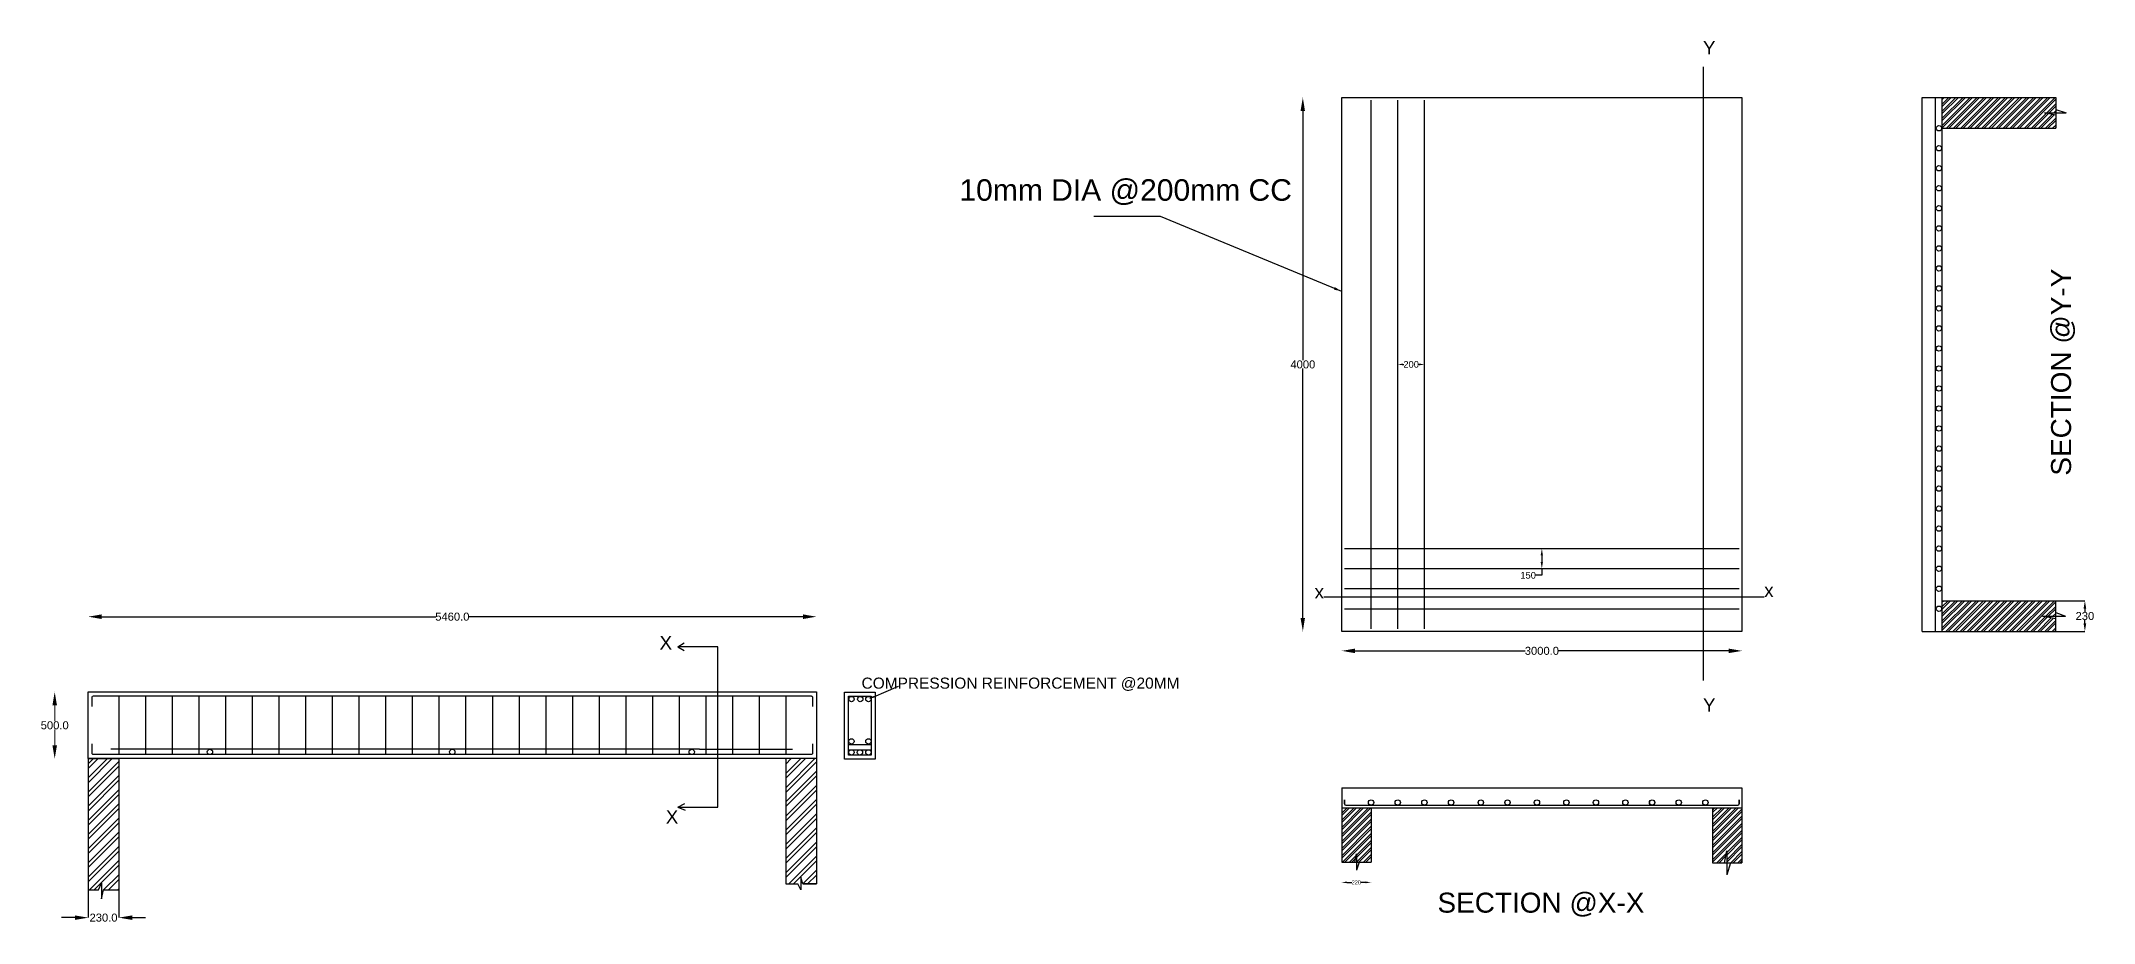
# Model space of a CAD drawing. Header units: millimetres. Extents: x 40145 to 205557, y -151835 to 42548.
# Drawn here: x 130181 to 145571, y 27564 to 34171 of the extents above; entities that cross this region are included whole.
import ezdxf
from ezdxf import colors
from ezdxf.entities.mleader import LeaderData, LeaderLine
from ezdxf.math import Vec2, Vec3

# ---------------------------------------------------------------- set-up
doc = ezdxf.new("R2010")
doc.units = ezdxf.units.MM
doc.styles.get("Standard").update_dxf_attribs({"font": 'arial.ttf'})
doc.dimstyles.get("Standard").update_dxf_attribs({"dimtxt": 0.18, "dimasz": 0.18, "dimexe": 0.18, "dimexo": 0.0625, "dimgap": 0.09, "dimtad": 0, "dimtih": 1, "dimtoh": 1, "dimdec": 4, "dimzin": 0, "dimdsep": 46, "dimtxsty": 'Standard', "dimcen": 0.09, "dimadec": 0, "dimazin": 0, "dimtfac": 1, "dimtdec": 4, "dimtofl": 0, "dimtmove": 0, "dimatfit": 3, "dimfxl": 1, "dimtolj": 1, "dimtzin": 0, "dimarcsym": 0})

# ---------------------------------------------------------------- blocks, each defined once
blk = doc.blocks.new('*D36')
at = {"color": 0, "lineweight": -2, "transparency": 16777216}
for p, q in [((139932, 29602), (139932, 29602)), ((140032, 29602), (141307, 29602)), ((142832, 29602), (141556, 29602)), ((142932, 29602), (142932, 29602))]:
    blk.add_line(p, q, dxfattribs=at)
at = {"color": 0, "transparency": 16777216}
for points in [[(140032, 29619), (140032, 29585), (139932, 29602)], [(142832, 29619), (142832, 29585), (142932, 29602)]]:
    blk.add_solid(points, dxfattribs=at)
at = {"layer": 'Defpoints', "color": 0, "transparency": 16777216}
for p in [(139932, 29602), (142932, 29602), (142932, 29602)]:
    blk.add_point(p, dxfattribs=at)
at = {"color": 0, "transparency": 16777216, "insert": (141432, 29602), "char_height": 60, "attachment_point": 5}
blk.add_mtext('\\A1;3000.0', dxfattribs=at)
blk = doc.blocks.new('*D37')
at = {"color": 0, "lineweight": -2, "transparency": 16777216}
for p, q in [((139640, 33748), (139640, 33748)), ((139640, 29748), (139640, 29748))]:
    blk.add_line(p, q, dxfattribs=at)
at = {"color": 0, "lineweight": -3, "transparency": 16777216}
for p, q in [((139640, 33648), (139640, 31779)), ((139640, 29848), (139640, 31717))]:
    blk.add_line(p, q, dxfattribs=at)
at = {"color": 0, "transparency": 16777216}
for points in [[(139623, 33648), (139656, 33648), (139640, 33748)], [(139623, 29848), (139656, 29848), (139640, 29748)]]:
    blk.add_solid(points, dxfattribs=at)
at = {"layer": 'Defpoints', "color": 0, "transparency": 16777216}
for p in [(139640, 33748), (139640, 29748), (139640, 29748)]:
    blk.add_point(p, dxfattribs=at)
at = {"color": 0, "transparency": 16777216, "insert": (139640, 31748), "char_height": 60, "attachment_point": 5}
blk.add_mtext('\\A1;4000', dxfattribs=at)
blk = doc.blocks.new('*D38')
at = {"color": 0, "lineweight": -2, "transparency": 16777216}
for p, q in [((130634, 29858), (133139, 29858)), ((135894, 29858), (133388, 29858))]:
    blk.add_line(p, q, dxfattribs=at)
at = {"color": 0, "transparency": 16777216}
for points in [[(130634, 29875), (130634, 29841), (130534, 29858)], [(135894, 29875), (135894, 29841), (135994, 29858)]]:
    blk.add_solid(points, dxfattribs=at)
at = {"layer": 'Defpoints', "color": 0, "transparency": 16777216}
for p in [(130534, 29858), (135994, 29858), (135994, 29858)]:
    blk.add_point(p, dxfattribs=at)
at = {"color": 0, "transparency": 16777216, "insert": (133264, 29858), "char_height": 60, "attachment_point": 5}
blk.add_mtext('\\A1;5460.0', dxfattribs=at)
blk = doc.blocks.new('*D39')
at = {"color": 0, "lineweight": -2, "transparency": 16777216}
for p, q in [((130283, 29294), (130283, 29294)), ((130283, 28794), (130283, 28794))]:
    blk.add_line(p, q, dxfattribs=at)
at = {"color": 0, "lineweight": 15, "transparency": 16777216}
for p, q in [((130283, 29194), (130283, 29075)), ((130283, 28894), (130283, 29014))]:
    blk.add_line(p, q, dxfattribs=at)
at = {"color": 0, "transparency": 16777216}
for points in [[(130266, 29194), (130300, 29194), (130283, 29294)], [(130266, 28894), (130300, 28894), (130283, 28794)]]:
    blk.add_solid(points, dxfattribs=at)
at = {"layer": 'Defpoints', "color": 0, "transparency": 16777216}
for p in [(130283, 29294), (130283, 28794), (130283, 28794)]:
    blk.add_point(p, dxfattribs=at)
at = {"color": 0, "transparency": 16777216, "insert": (130283, 29044), "char_height": 60, "attachment_point": 5}
blk.add_mtext('\\A1;500.0', dxfattribs=at)
blk = doc.blocks.new('*D41')
at = {"color": 0, "lineweight": -2, "transparency": 16777216}
for p, q in [((130534, 27811), (130534, 27603)), ((130764, 27811), (130764, 27603)), ((130434, 27603), (130334, 27603)), ((130864, 27603), (130964, 27603))]:
    blk.add_line(p, q, dxfattribs=at)
at = {"color": 0, "transparency": 16777216}
for points in [[(130434, 27620), (130434, 27586), (130534, 27603)], [(130864, 27620), (130864, 27586), (130764, 27603)]]:
    blk.add_solid(points, dxfattribs=at)
at = {"layer": 'Defpoints', "color": 0, "transparency": 16777216}
for p in [(130534, 27811), (130764, 27811), (130764, 27603)]:
    blk.add_point(p, dxfattribs=at)
at = {"color": 0, "transparency": 16777216, "insert": (130649, 27603), "char_height": 60, "attachment_point": 5}
blk.add_mtext('\\A1;230.0', dxfattribs=at)
blk = doc.blocks.new('*D42')
at = {"color": 0, "lineweight": -2, "transparency": 16777216}
for p, q in [((145284, 29978), (145503, 29978)), ((145503, 29918), (145503, 29894)), ((145284, 29748), (145503, 29748)), ((145503, 29808), (145503, 29832))]:
    blk.add_line(p, q, dxfattribs=at)
at = {"color": 0, "transparency": 16777216}
for points in [[(145493, 29918), (145513, 29918), (145503, 29978)], [(145493, 29808), (145513, 29808), (145503, 29748)]]:
    blk.add_solid(points, dxfattribs=at)
at = {"layer": 'Defpoints', "color": 0, "transparency": 16777216}
for p in [(145284, 29978), (145284, 29748), (145503, 29748)]:
    blk.add_point(p, dxfattribs=at)
at = {"color": 0, "transparency": 16777216, "insert": (145503, 29863), "char_height": 60, "attachment_point": 5}
blk.add_mtext('\\A1;230', dxfattribs=at)
blk = doc.blocks.new('*D43')
at = {"color": 0, "lineweight": -2, "transparency": 16777216}
for p, q in [((140352, 30368), (140352, 31748)), ((140392, 31748), (140396, 31748)), ((140512, 31748), (140507, 31748)), ((140552, 30368), (140552, 31748))]:
    blk.add_line(p, q, dxfattribs=at)
at = {"color": 0, "transparency": 16777216}
for points in [[(140392, 31755), (140392, 31741), (140352, 31748)], [(140512, 31755), (140512, 31741), (140552, 31748)]]:
    blk.add_solid(points, dxfattribs=at)
at = {"layer": 'Defpoints', "color": 0, "transparency": 16777216}
for p in [(140552, 31748), (140352, 30368), (140552, 30368)]:
    blk.add_point(p, dxfattribs=at)
at = {"color": 0, "transparency": 16777216, "insert": (140452, 31748), "char_height": 50, "attachment_point": 5}
blk.add_mtext('\\A1;200', dxfattribs=at)
blk = doc.blocks.new('*D44')
at = {"color": 0, "lineweight": -2, "transparency": 16777216}
for p, q in [((140552, 30368), (141432, 30368)), ((140552, 30218), (141432, 30218)), ((141432, 30168), (141382, 30168)), ((141432, 30318), (141432, 30268)), ((141432, 30218), (141432, 30168))]:
    blk.add_line(p, q, dxfattribs=at)
at = {"color": 0, "transparency": 16777216}
for points in [[(141423, 30318), (141440, 30318), (141432, 30368)], [(141423, 30268), (141440, 30268), (141432, 30218)]]:
    blk.add_solid(points, dxfattribs=at)
at = {"layer": 'Defpoints', "color": 0, "transparency": 16777216}
for p in [(140552, 30368), (140552, 30218), (141432, 30218)]:
    blk.add_point(p, dxfattribs=at)
at = {"color": 0, "transparency": 16777216, "insert": (141329, 30168), "char_height": 50, "attachment_point": 5}
blk.add_mtext('\\A1;150', dxfattribs=at)
blk = doc.blocks.new('*D40')
at = {"color": 0, "lineweight": -2, "transparency": 16777216}
for p, q in [((139931, 27867), (139931, 27867)), ((139971, 27867), (140008, 27867)), ((140112, 27867), (140075, 27867)), ((140152, 27867), (140152, 27867))]:
    blk.add_line(p, q, dxfattribs=at)
at = {"color": 0, "transparency": 16777216}
for points in [[(139971, 27874), (139971, 27861), (139931, 27867)], [(140112, 27874), (140112, 27861), (140152, 27867)]]:
    blk.add_solid(points, dxfattribs=at)
at = {"layer": 'Defpoints', "color": 0, "transparency": 16777216}
for p in [(139931, 27867), (140152, 27867), (140152, 27867)]:
    blk.add_point(p, dxfattribs=at)
at = {"color": 0, "transparency": 16777216, "insert": (140041, 27867), "char_height": 30, "attachment_point": 5}
blk.add_mtext('\\A1;220', dxfattribs=at)

msp = doc.modelspace()

# ---------------------------------------------------------------- hatches: boundary and pattern name
h = msp.add_hatch()
h.set_pattern_fill('ANSI32', color=256, scale=100)
h.set_pattern_definition([(45, (126662.128, 28972.793), (-26.516504, 26.516504), []), (45, (126679.806, 28972.793), (-26.516504, 26.516504), [])])
h.paths.add_polyline_path([(145186.14943, 29860.78149), (145284.07764, 29860.78149), (145284.07764, 29978.05426), (144434.07764, 29978.05426), (144434.07764, 29748.05426), (145284.07764, 29748.05426), (145284.07764, 29842.01118)])
h.paths.add_polyline_path([(145284.07764, 33615.06456), (145201.11349, 33632.77468), (145284.07764, 33632.77468), (145284.07764, 33748.05426), (144434.07764, 33748.05426), (144434.07764, 33518.05426), (145284.07764, 33518.05426)])
h = msp.add_hatch()
h.set_pattern_fill('ANSI32', color=256, scale=200)
h.set_pattern_definition([(45, (126084.056, 28972.79), (-53.033, 53.033), []), (45, (126119.41, 28972.79), (-53.033, 53.033), [])])
h.paths.add_polyline_path([(130763.79993, 28794.44763), (130533.79993, 28794.44763), (130533.79993, 27811.19897), (130763.79993, 27811.19897), (130763.79993, 27814.40315)])
h.paths.add_polyline_path([(135993.79993, 28794.44763), (135763.79993, 28794.44763), (135763.79993, 27855.83061), (135993.79993, 27855.83061)])
h = msp.add_hatch()
h.set_pattern_fill('ANSI32', color=256, scale=100)
h.set_pattern_definition([(45, (126084.056, 28485.704), (-26.516504, 26.516504), []), (45, (126101.733, 28485.704), (-26.516504, 26.516504), [])])
h.paths.add_polyline_path([(142818.07665, 28103.88927), (142818.07665, 28015.03672), (142931.58772, 28015.03672), (142931.58772, 28426.12729), (142711.58772, 28426.12729), (142711.58772, 28015.03672), (142801.94072, 28015.03672)])
h.paths.add_polyline_path([(140042.71987, 28082.35068), (140042.71987, 28019.03813), (140151.58772, 28019.03813), (140151.58772, 28426.12729), (139931.58772, 28426.12729), (139931.58772, 28019.03813), (140029.10706, 28019.03813)])

# ---------------------------------------------------------------- linework, layer by layer
for p, q in [((142640.18853, 33977.43605), (142640.18853, 29379.38232)), ((140151.58772, 29768.05426), (140151.58772, 33728.05426)), ((140351.58772, 29768.05426), (140351.58772, 33728.05426)), ((140551.58772, 29768.05426), (140551.58772, 33728.05426)), ((144284.07764, 29748.05426), (144284.07764, 33748.05426)), ((144284.07764, 33748.05426), (145284.07764, 33748.05426)), ((144382.69361, 29748.05426), (144382.69361, 33748.05426)), ((144434.07764, 29748.05426), (144434.07764, 33748.05426)), ((145284.07764, 33748.05426), (145284.07764, 33518.05426)), ((145284.07764, 33615.06456), (145201.11349, 33632.77468)), ((145201.11349, 33632.77468), (145362.81886, 33632.77468)), ((145284.07764, 33658.23296), (145362.81886, 33632.77468)), ((144434.07764, 33518.05426), (145284.07764, 33518.05426)), ((139951.58772, 30368.05426), (142911.58772, 30368.05426)), ((139951.58772, 30218.05426), (142911.58772, 30218.05426)), ((139951.58772, 30068.05426), (142911.58772, 30068.05426)), ((139798.01896, 30005.72723), (143099.20193, 30005.72723)), ((139951.58772, 29918.05426), (142911.58772, 29918.05426)), ((144434.07764, 29978.05426), (145284.07764, 29978.05426)), ((145284.07764, 29842.01118), (145186.14943, 29860.78149)), ((145186.14943, 29860.78149), (145357.2454, 29860.78149)), ((145284.07764, 29748.05426), (145284.07764, 29978.05426)), ((145284.07764, 29978.05426), (145284.07764, 29978.05426)), ((145284.07764, 29978.05426), (145284.07764, 29978.05426)), ((145284.07764, 29978.05426), (145284.07764, 29978.05426)), ((145284.07764, 29978.05426), (145284.07764, 29978.05426)), ((145284.07764, 29978.05426), (145284.07764, 29978.05426)), ((145284.07764, 29978.05426), (145284.07764, 29978.05426)), ((145284.07764, 29888.93695), (145357.2454, 29860.78149)), ((144284.07764, 29748.05426), (145284.07764, 29748.05426)), ((134953.29735, 29631.50132), (135002.51103, 29661.08049)), ((134953.29735, 29631.50132), (135000.82965, 29605.62964)), ((130763.79993, 29264.44763), (130763.79993, 28824.44763)), ((130963.79993, 29264.44763), (130963.79993, 28824.44763)), ((131163.79993, 29264.44763), (131163.79993, 28824.44763)), ((131363.79993, 29264.44763), (131363.79993, 28824.44763)), ((131563.79993, 29264.44763), (131563.79993, 28824.44763)), ((131763.79993, 29264.44763), (131763.79993, 28824.44763)), ((131963.79993, 29264.44763), (131963.79993, 28824.44763)), ((132163.79993, 29264.44763), (132163.79993, 28824.44763)), ((132363.79993, 29264.44763), (132363.79993, 28824.44763)), ((132563.79993, 29264.44763), (132563.79993, 28824.44763)), ((132763.79993, 29264.44763), (132763.79993, 28824.44763)), ((132963.79993, 29264.44763), (132963.79993, 28824.44763)), ((133163.79993, 29264.44763), (133163.79993, 28824.44763)), ((133363.79993, 29264.44763), (133363.79993, 28824.44763)), ((133563.79993, 29264.44763), (133563.79993, 28824.44763)), ((133763.79993, 29264.44763), (133763.79993, 28824.44763)), ((133963.79993, 29264.44763), (133963.79993, 28824.44763)), ((134163.79993, 29264.44763), (134163.79993, 28824.44763)), ((134363.79993, 29264.44763), (134363.79993, 28824.44763)), ((134563.79993, 29264.44763), (134563.79993, 28824.44763)), ((134763.79993, 29264.44763), (134763.79993, 28824.44763)), ((134963.79993, 29264.44763), (134963.79993, 28824.44763)), ((135163.79993, 29264.44763), (135163.79993, 28824.44763)), ((135363.79993, 29264.44763), (135363.79993, 28824.44763)), ((135563.79993, 29264.44763), (135563.79993, 28824.44763)), ((135763.79993, 29264.44763), (135763.79993, 28824.44763)), ((130533.79993, 28794.44763), (130533.79993, 27811.19897)), ((130533.79993, 28794.44763), (130763.79993, 28794.44763)), ((131446.77762, 28864.44763), (130704.40393, 28864.44763)), ((130763.79993, 28794.44763), (130763.79993, 27814.40315)), ((135117.29606, 28864.44763), (131446.77762, 28864.44763)), ((135117.29606, 28864.44763), (135814.27844, 28864.44763)), ((135993.79993, 28794.44763), (135763.79993, 28794.44763)), ((135763.79993, 28794.44763), (135763.79993, 28794.44763)), ((135763.79993, 28794.44763), (135763.79993, 27855.83061)), ((135993.79993, 28794.44763), (135993.79993, 27855.83061)), ((136234.61949, 28901.66558), (136404.61949, 28901.66558)), ((136234.61949, 28821.66558), (136234.61949, 28861.66558)), ((136234.61949, 28861.66558), (136404.61949, 28861.66558)), ((136234.61949, 28821.66558), (136234.61949, 28851.66558)), ((136234.61949, 28821.66558), (136234.61949, 28841.66558)), ((139931.58772, 28576.12729), (139931.58772, 28576.12729)), ((139931.58772, 28576.12729), (142931.58772, 28576.12729)), ((139931.58772, 28576.12729), (139931.58772, 28019.03813)), ((139951.58772, 28486.12729), (139951.58772, 28456.12729)), ((139951.58772, 28456.12729), (139951.58772, 28486.12729)), ((142911.58772, 28486.12729), (142911.58772, 28456.12729)), ((142911.58772, 28456.12729), (142911.58772, 28486.12729)), ((142911.58772, 28486.12729), (142911.58772, 28486.12729)), ((142931.58772, 28576.12729), (142931.58772, 28015.03672)), ((134953.29735, 28431.50132), (135007.5553, 28457.96518)), ((134953.29735, 28431.50132), (135009.23668, 28409.23565)), ((139931.58772, 28446.12729), (139931.58772, 28446.12729)), ((139931.58772, 28446.12729), (139931.58772, 28446.12729)), ((139931.58772, 28446.12729), (139931.58772, 28446.12729)), ((139931.58772, 28446.12729), (139931.58772, 28446.12729)), ((139931.58772, 28446.12729), (139931.58772, 28446.12729)), ((139931.58772, 28426.12729), (142931.58772, 28426.12729)), ((139961.58772, 28446.12729), (142901.58772, 28446.12729)), ((140151.58772, 28426.12729), (140151.58772, 28019.03813)), ((142711.58772, 28426.12729), (142711.58772, 28015.03672)), ((139931.58772, 28019.03813), (140151.58772, 28019.03813)), ((139931.58772, 28019.03813), (139931.58772, 28019.03813)), ((139931.58772, 28019.03813), (139931.58772, 28019.03813)), ((139931.58772, 28019.03813), (139931.58772, 28019.03813)), ((139931.58772, 28019.03813), (139931.58772, 28019.03813)), ((139931.58772, 28019.03813), (139931.58772, 28019.03813)), ((139931.58772, 28019.03813), (139931.58772, 28019.03813)), ((140029.10706, 28019.03813), (140042.71987, 28082.35068)), ((140042.71987, 28082.35068), (140042.71987, 27959.11149)), ((140061.93793, 28019.03813), (140042.71987, 27959.11149)), ((140151.58772, 28019.03813), (140151.58772, 28019.03813)), ((140151.58772, 28019.03813), (140151.58772, 28019.03813)), ((142711.58772, 28015.03672), (142931.58772, 28015.03672)), ((142801.94072, 28015.03672), (142818.07665, 28103.88927)), ((142818.07665, 28103.88927), (142818.07665, 27923.54194)), ((142845.94783, 28015.03672), (142818.07665, 27923.54194)), ((130612.152, 27811.19897), (130633.88757, 27860.68651)), ((130633.88757, 27860.68651), (130633.88757, 27743.38996)), ((135891.28081, 27855.83061), (135876.21966, 27906.41817)), ((135876.21966, 27906.41817), (135876.21966, 27810.46517)), ((130533.79993, 27811.19897), (130612.152, 27811.19897)), ((130533.79993, 27811.19897), (130612.152, 27811.19897)), ((130633.88757, 27743.38996), (130648.79993, 27811.19897)), ((130648.79993, 27811.19897), (130763.79993, 27811.19897)), ((130763.79993, 27814.40315), (130763.79993, 27811.19897)), ((135763.79993, 27855.83061), (135853.59095, 27855.83061)), ((135763.79993, 27855.83061), (135853.59095, 27855.83061)), ((135763.79993, 27855.83061), (135853.59095, 27855.83061)), ((135763.79993, 27855.83061), (135853.59095, 27855.83061)), ((135763.79993, 27855.83061), (135853.59095, 27855.83061)), ((135763.79993, 27855.83061), (135853.59095, 27855.83061)), ((135763.79993, 27855.83061), (135853.59095, 27855.83061)), ((135876.21966, 27810.46517), (135853.59095, 27855.83061)), ((135879.59528, 27855.83061), (135879.59528, 27855.83061)), ((135891.28081, 27855.83061), (135993.79993, 27855.83061)), ((135993.79993, 27855.83061), (135891.28081, 27855.83061))]:
    msp.add_line(p, q)
for points in [[(139931.58772, 33748.05426), (142931.58772, 33748.05426), (142931.58772, 29748.05426), (139931.58772, 29748.05426)], [(130533.79993, 29294.44763), (135993.79993, 29294.44763), (135993.79993, 28794.44763), (130533.79993, 28794.44763)], [(136204.61949, 29291.66558), (136434.61949, 29291.66558), (136434.61949, 28791.66558), (136204.61949, 28791.66558)], [(136234.61949, 29261.66558), (136404.61949, 29261.66558), (136404.61949, 28821.66558), (136234.61949, 28821.66558)]]:
    msp.add_lwpolyline(points, close=True)
msp.add_lwpolyline([(134953.29735, 28431.50132), (135253.29735, 28431.50132), (135253.29735, 29631.50132), (134953.29735, 29631.50132)])
for points in [[(130563.79993, 29184.44763), (130563.79993, 29254.44763, -0.4142135624), (130573.79993, 29264.44763), (135953.79993, 29264.44763, -0.4142135624), (135963.79993, 29254.44763), (135963.79993, 29184.44763)], [(135963.79993, 28904.44763), (135963.79993, 28834.44763, -0.4142135624), (135953.79993, 28824.44763), (130573.79993, 28824.44763, -0.4142135624), (130563.79993, 28834.44763), (130563.79993, 28904.44763)]]:
    msp.add_lwpolyline(points, format="xyb")
for centre in [(144408.94927, 33517.80562), (144408.94927, 33367.80562), (144408.94927, 33217.80562), (144408.94927, 33067.80562), (144408.94927, 32917.80562), (144408.94927, 32767.80562), (144408.94927, 32617.80562), (144408.94927, 32467.80562), (144408.94927, 32317.80562), (144408.94927, 32167.80562), (144408.94927, 32017.80562), (144408.94927, 31867.80562), (144408.94927, 31717.80562), (144408.94927, 31567.80562), (144408.94927, 31417.80562), (144408.94927, 31267.80562), (144408.94927, 31117.80562), (144408.94927, 30967.80562), (144408.94927, 30817.80562), (144408.94927, 30667.80562), (144408.94927, 30517.80562), (144408.94927, 30367.80562), (144408.94927, 30217.80562), (144408.94927, 30067.80562), (144408.94927, 29917.80562), (136256.66711, 29240.61157), (136322.27522, 29240.61157), (136383.41791, 29240.61157), (136255.70511, 28923.93375), (136383.25406, 28923.93375), (131446.77762, 28844.44763), (133263.79993, 28844.44763), (135058.82843, 28844.44763), (136255.70511, 28841.66558), (136319.61949, 28841.66558), (136383.25406, 28841.66558), (140151.58772, 28466.12729), (140351.58772, 28466.12729), (140351.58772, 28466.12729), (140551.58772, 28466.12729), (140551.58772, 28466.12729), (140551.58772, 28466.12729), (140551.58772, 28466.12729), (140751.58772, 28466.12729), (140751.58772, 28466.12729), (140751.58772, 28466.12729), (140974.11489, 28466.12729), (140974.11489, 28466.12729), (141174.11489, 28466.12729), (141174.11489, 28466.12729), (141395.13125, 28466.12729), (141616.14761, 28466.12729), (141837.16397, 28466.12729), (142058.18033, 28466.12729), (142258.18033, 28466.12729), (142258.18033, 28466.12729), (142258.64463, 28466.12729), (142458.18033, 28466.12729), (142658.18033, 28466.12729)]:
    msp.add_circle(centre, 20)
for centre, start, end in [((139961.58772, 28456.12729), 180, 270), ((142901.58772, 28456.12729), 270, 0)]:
    msp.add_arc(centre, 10, start, end)

# ---------------------------------------------------------------- texts
for s, height, p in [('Y', 100, (142640.18853, 34070.89243)), ('10mm DIA @200mm CC', 161.1657344, (137065.41167, 32974.66939)), ('x', 100, (143099.20193, 30005.72723)), ('X', 102.89906, (134816.58282, 29610.90741)), ('COMPRESSION REINFORCEMENT @20MM', 82.9340004, (136331.75856, 29318.75225)), ('Y', 100, (142640.18853, 29145.74138)), ('X', 100, (134864.62508, 28307.7783)), ('SECTION @X-X', 150, (140649.23614, 27640.37465))]:
    msp.add_text(s, height=height).set_placement(p)
for s, height, rotation, p in [('SECTION @Y-Y', 150, 90, (145399.27871, 30914.60342)), ('x', 100, 180, (139798.01896, 30073.32257))]:
    msp.add_text(s, height=height, rotation=rotation).set_placement(p)

# ---------------------------------------------------------------- dimensions: what is measured, and where the dimension line sits
for base, p1, p2, override, picture, middle in [((139639.65629, 29748.05426), (139639.65629, 33748.05426), (139639.65629, 29748.05426), {"dimtxt": 60, "dimasz": 100, "dimdec": 0, "dimlwd": 65533}, '*D37', (139639.65629, 31748.05426)), ((141431.58772, 30218.05426), (140551.58772, 30368.05426), (140551.58772, 30218.05426), {"dimtxt": 50, "dimasz": 50, "dimdec": 0}, '*D44', (141328.70099, 30168.05426)), ((145502.58714, 29748.05426), (145284.07764, 29978.05426), (145284.07764, 29748.05426), {"dimtxt": 60, "dimasz": 60, "dimdec": 0}, '*D42', (145502.58714, 29863.05426)), ((130282.91686, 28794.44763), (130282.91686, 29294.44763), (130282.91686, 28794.44763), {"dimtxt": 60, "dimasz": 100, "dimdec": 1, "dimlwd": 15}, '*D39', (130282.91686, 29044.44763))]:
    dim = msp.add_linear_dim(base=base, p1=p1, p2=p2, angle=90, dimstyle='Standard', override=override)
    dim.commit()
    dim.dimension.update_dxf_attribs({"geometry": picture, "text_midpoint": middle})
for base, p1, p2, override, picture, middle in [((140551.58772, 31748.05426), (140351.58772, 30368.05426), (140551.58772, 30368.05426), {"dimtxt": 50, "dimasz": 40, "dimdec": 0}, '*D43', (140451.58772, 31748.05426)), ((135993.79993, 29858.0567), (130533.79993, 29858.0567), (135993.79993, 29858.0567), {"dimtxt": 60, "dimasz": 100, "dimexe": 20, "dimexo": 20, "dimdec": 1}, '*D38', (133263.79993, 29858.0567)), ((142931.58772, 29602.09292), (139931.58772, 29602.27292), (142931.58772, 29602.09292), {"dimtxt": 60, "dimasz": 100, "dimdec": 1}, '*D36', (141431.58772, 29602.09292)), ((140151.58772, 27867.25718), (139931.22772, 27867.25718), (140151.58772, 27867.25718), {"dimtxt": 30, "dimasz": 40, "dimdec": 0}, '*D40', (140041.40772, 27867.25718)), ((130763.79993, 27602.96689), (130533.79993, 27811.19897), (130763.79993, 27811.19897), {"dimtxt": 60, "dimasz": 100, "dimdec": 1}, '*D41', (130648.79993, 27602.96689))]:
    dim = msp.add_linear_dim(base=base, p1=p1, p2=p2, dimstyle='Standard', override=override)
    dim.commit()
    dim.dimension.update_dxf_attribs({"geometry": picture, "text_midpoint": middle})

# ---------------------------------------------------------------- leaders
msp.add_leader([(139931.58772, 32295.3937), (138572.215, 32856.2373), (138072.79388, 32856.2373)], dimstyle='Standard', override={"dimasz": 60, "dimgap": 0.09, "dimtad": 0})
ml = msp.add_multileader_mtext('Standard')
ml.set_content('', color=256)
ml.set_leader_properties()
ml.build(insert=Vec2(0, 0))
ml.multileader.update_dxf_attribs({"dogleg_length": 0.36, "arrow_head_size": 45})
ctx = ml.context
ctx.base_point, ctx.char_height, ctx.arrow_head_size, ctx.landing_gap_size, ctx.plane_origin = Vec3(136609.13788, 29338.34165), 0.18, 45, 0.09, Vec3(136383.41791, 29240.61157)
notes = []
notes.append((ctx, [(0, (1, 1, 0), (136608.77788, 29338.34165), (1, 0), 0.36, [(0, [(136383.41791, 29240.61157)], 0, [])])]))
ctx.mtext.insert, ctx.mtext.flow_direction = Vec3(136609.22788, 29338.43165), 5
for ctx, leaders in notes:
    for number, flags, end, landing, length, lines in leaders:
        leader = LeaderData()
        leader.index, (leader.has_last_leader_line, leader.has_dogleg_vector, leader.attachment_direction) = number, flags
        leader.last_leader_point, leader.dogleg_vector, leader.dogleg_length = Vec3(end), Vec3(landing), length
        for number, points, colour, breaks in lines:
            line = LeaderLine()
            line.index, line.vertices, line.color, line.breaks = number, Vec3.list(points), colors.encode_raw_color(colour), breaks
            leader.lines.append(line)
        ctx.leaders.append(leader)

doc.saveas('drawing.dxf')
